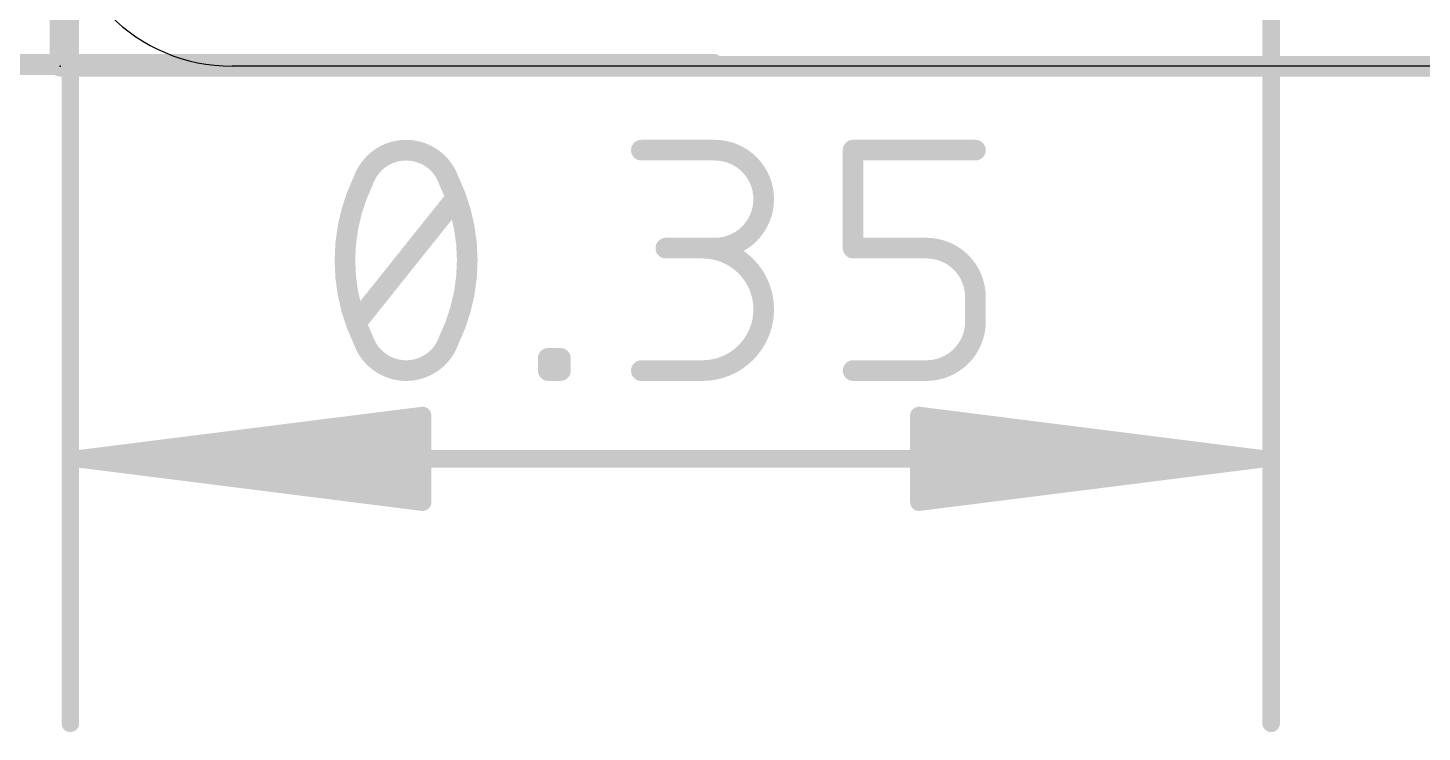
# Model space of a CAD drawing. Extents: x -6 to 40.4, y -4.9 to 21.7.
# Drawn here: x -0.24 to 10.06, y -4.91 to 0.28 of the extents above; entities that cross this region are included whole.
import ezdxf

# ---------------------------------------------------------------- set-up
doc = ezdxf.new("R2010")
doc.units = 0
for name, color, linetype in [('1', 12, 'CONTINUOUS'), ('16', 5, 'CONTINUOUS'), ('20', 4, 'CONTINUOUS'), ('23', 40, 'CONTINUOUS'), ('47', 253, 'CONTINUOUS')]:
    doc.layers.add(name, color=color, linetype=linetype)

msp = doc.modelspace()

# ---------------------------------------------------------------- linework, layer by layer
at = {"layer": '1', "const_width": 0.1524}
for points in [[(0, 17.78), (0, 0)], [(0, 0), (31.623, 0)]]:
    msp.add_lwpolyline(points, dxfattribs=at)
at = {"layer": '1', "const_width": 0.0762}
for points in [[(0, 0.0381, 1), (0, -0.0381)], [(-0.0381, 0, 1), (0.0381, 0)]]:
    msp.add_lwpolyline(points, format="xyb", dxfattribs=at)
at = {"layer": '16', "const_width": 0.1524}
for points in [[(0, 17.78), (0, 0)], [(0, 0), (31.623, 0)]]:
    msp.add_lwpolyline(points, dxfattribs=at)
at = {"layer": '16', "const_width": 0.0762}
for points in [[(0, 0.0381, 1), (0, -0.0381)], [(-0.0381, 0, 1), (0.0381, 0)]]:
    msp.add_lwpolyline(points, format="xyb", dxfattribs=at)
at = {"layer": '20'}
msp.add_line((34.29, 0), (1.27, 0), dxfattribs=at)
msp.add_arc((1.27, 1.27), 1.27, 180, 270, dxfattribs=at)
at = {"layer": '23'}
msp.add_point((0, 0), dxfattribs=at)
at = {"layer": '47'}
for points, const_width in [([(0.0762, 5.7658), (0.0762, -4.8456)], 0.13), ([(8.9408, 5.588), (8.9408, -4.8456)], 0.13), ([(15.0368, 0), (-5.633, 0)], 0.13), ([(4.826, 0.0254), (-2.7628, 0.0254)], 0.13), ([(4.2917, -0.6193), (4.8335, -0.6193)], 0.1524), ([(5.8548, -1.3418), (5.8548, -0.6193)], 0.1524), ([(5.8548, -0.6193), (6.7579, -0.6193)], 0.1524), ([(2.1936, -1.8837), (2.9161, -0.9805)], 0.1524), ([(4.8335, -1.3418), (4.4723, -1.3418)], 0.1524), ([(6.3967, -1.3418), (5.8548, -1.3418)], 0.1524), ([(6.7579, -1.8837), (6.7579, -1.703)], 0.1524), ([(3.6039, -2.2449), (3.6039, -2.1546)], 0.1524), ([(3.6039, -2.1546), (3.6942, -2.1546)], 0.1524), ([(3.6942, -2.1546), (3.6942, -2.2449)], 0.1524), ([(3.6942, -2.2449), (3.6039, -2.2449)], 0.1524), ([(4.2917, -2.2449), (4.7432, -2.2449)], 0.1524), ([(5.8548, -2.2449), (6.3967, -2.2449)], 0.1524), ([(0.1412, -2.8956), (2.6762, -2.5764)], 0.13), ([(0.1412, -2.8956), (2.6762, -2.6356)], 0.13), ([(2.6762, -2.5764), (2.6762, -3.2148)], 0.13), ([(8.8758, -2.8956), (6.3408, -2.5764)], 0.13), ([(6.3408, -2.5764), (6.3408, -3.2148)], 0.13), ([(8.8758, -2.8956), (6.3408, -2.6356)], 0.13), ([(0.1412, -2.8956), (2.6762, -2.7656)], 0.13), ([(8.8758, -2.8956), (6.3408, -2.7656)], 0.13), ([(0.1412, -2.8956), (8.8758, -2.8956)], 0.13), ([(2.6762, -3.2148), (0.1412, -2.8956)], 0.13), ([(2.6762, -3.0256), (0.1412, -2.8956)], 0.13), ([(2.6762, -3.1556), (0.1412, -2.8956)], 0.13), ([(6.3408, -3.2148), (8.8758, -2.8956)], 0.13), ([(6.3408, -3.0256), (8.8758, -2.8956)], 0.13), ([(6.3408, -3.1556), (8.8758, -2.8956)], 0.13)]:
    msp.add_lwpolyline(points, dxfattribs=dict(at, const_width=const_width))
for points, const_width in [([(4.826, -0.0071, 1), (4.826, 0.0579)], 0.065), ([(2.5549, -0.6193, 0.3205), (2.2388, -0.8451)], 0.1524), ([(2.871, -0.8451, 0.3205), (2.5549, -0.6193)], 0.1524), ([(2.5549, -0.5812, 1), (2.5549, -0.6574)], 0.0762), ([(2.5549, -0.6574, 1), (2.5549, -0.5812)], 0.0762), ([(4.2917, -0.5812, 1), (4.2917, -0.6574)], 0.0762), ([(4.8335, -1.3418, 1), (4.8335, -0.6193)], 0.1524), ([(4.8335, -0.5812, 1), (4.8335, -0.6574)], 0.0762), ([(4.8335, -0.6574, 1), (4.8335, -0.5812)], 0.0762), ([(5.8929, -0.6193, 1), (5.8167, -0.6193)], 0.0762), ([(5.8548, -0.5812, 1), (5.8548, -0.6574)], 0.0762), ([(6.7579, -0.6574, 1), (6.7579, -0.5812)], 0.0762), ([(2.2388, -0.8451, 0.1139), (2.1033, -1.4321)], 0.1524), ([(2.2027, -0.8327, 1), (2.2748, -0.8574)], 0.0762), ([(2.273, -0.8618, 1), (2.2045, -0.8284)], 0.0762), ([(2.9052, -0.8284, 1), (2.8367, -0.8618)], 0.0762), ([(3.0064, -1.4321, 0.1139), (2.871, -0.8451)], 0.1524), ([(2.8349, -0.8574, 1), (2.907, -0.8327)], 0.0762), ([(2.9459, -1.0043, 1), (2.8864, -0.9567)], 0.0762), ([(4.4723, -1.3037, 1), (4.4723, -1.3799)], 0.0762), ([(4.7432, -2.2449, 1), (4.7432, -1.3418)], 0.1524), ([(4.7432, -1.3037, 1), (4.7432, -1.3799)], 0.0762), ([(4.8335, -1.3037, 1), (4.8335, -1.3799)], 0.0762), ([(4.8335, -1.3799, 1), (4.8335, -1.3037)], 0.0762), ([(5.8548, -1.3037, 1), (5.8548, -1.3799)], 0.0762), ([(5.8167, -1.3418, 1), (5.8929, -1.3418)], 0.0762), ([(6.7579, -1.703, 0.4142), (6.3967, -1.3418)], 0.1524), ([(6.3967, -1.3037, 1), (6.3967, -1.3799)], 0.0762), ([(6.3967, -1.3799, 1), (6.3967, -1.3037)], 0.0762), ([(2.1033, -1.4321, 0.1139), (2.2388, -2.0191)], 0.1524), ([(2.1414, -1.4321, 1), (2.0652, -1.4321)], 0.0762), ([(2.0652, -1.4321, 1), (2.1414, -1.4321)], 0.0762), ([(2.871, -2.0191, 0.1139), (3.0064, -1.4321)], 0.1524), ([(3.0445, -1.4321, 1), (2.9683, -1.4321)], 0.0762), ([(2.9683, -1.4321, 1), (3.0445, -1.4321)], 0.0762), ([(6.796, -1.703, 1), (6.7198, -1.703)], 0.0762), ([(6.7198, -1.703, 1), (6.796, -1.703)], 0.0762), ([(2.1639, -1.8599, 1), (2.2234, -1.9075)], 0.0762), ([(6.3967, -2.2449, 0.4142), (6.7579, -1.8837)], 0.1524), ([(6.796, -1.8837, 1), (6.7198, -1.8837)], 0.0762), ([(6.7198, -1.8837, 1), (6.796, -1.8837)], 0.0762), ([(2.2748, -2.0068, 1), (2.2027, -2.0315)], 0.0762), ([(2.2388, -2.0191, 0.3205), (2.5549, -2.2449)], 0.1524), ([(2.5549, -2.2449, 0.3205), (2.871, -2.0191)], 0.1524), ([(2.907, -2.0315, 1), (2.8349, -2.0068)], 0.0762), ([(2.2045, -2.0358, 1), (2.273, -2.0024)], 0.0762), ([(2.8367, -2.0024, 1), (2.9052, -2.0358)], 0.0762), ([(3.642, -2.1546, 1), (3.5658, -2.1546)], 0.0762), ([(3.6039, -2.1165, 1), (3.6039, -2.1927)], 0.0762), ([(3.7323, -2.1546, 1), (3.6561, -2.1546)], 0.0762), ([(3.6942, -2.1927, 1), (3.6942, -2.1165)], 0.0762), ([(2.5549, -2.2068, 1), (2.5549, -2.283)], 0.0762), ([(2.5549, -2.283, 1), (2.5549, -2.2068)], 0.0762), ([(3.6039, -2.2068, 1), (3.6039, -2.283)], 0.0762), ([(3.5658, -2.2449, 1), (3.642, -2.2449)], 0.0762), ([(3.6561, -2.2449, 1), (3.7323, -2.2449)], 0.0762), ([(3.6942, -2.283, 1), (3.6942, -2.2068)], 0.0762), ([(4.2917, -2.2068, 1), (4.2917, -2.283)], 0.0762), ([(4.7432, -2.2068, 1), (4.7432, -2.283)], 0.0762), ([(4.7432, -2.283, 1), (4.7432, -2.2068)], 0.0762), ([(5.8548, -2.2068, 1), (5.8548, -2.283)], 0.0762), ([(6.3967, -2.2068, 1), (6.3967, -2.283)], 0.0762), ([(6.3967, -2.283, 1), (6.3967, -2.2068)], 0.0762), ([(2.7087, -2.5764, 1), (2.6437, -2.5764)], 0.065), ([(2.6803, -2.6086, 1), (2.6721, -2.5441)], 0.065), ([(2.6795, -2.6679, 1), (2.6729, -2.6033)], 0.065), ([(6.3449, -2.5441, 1), (6.3367, -2.6086)], 0.065), ([(6.3733, -2.5764, 1), (6.3083, -2.5764)], 0.065), ([(6.3441, -2.6033, 1), (6.3375, -2.6679)], 0.065), ([(2.6779, -2.7981, 1), (2.6745, -2.7331)], 0.065), ([(6.3425, -2.7331, 1), (6.3391, -2.7981)], 0.065), ([(0.1412, -2.8631, 1), (0.1412, -2.9281)], 0.065), ([(0.1453, -2.8634, 1), (0.1371, -2.9278)], 0.065), ([(0.1395, -2.8631, 1), (0.1429, -2.9281)], 0.065), ([(0.1429, -2.8631, 1), (0.1395, -2.9281)], 0.065), ([(0.1445, -2.8633, 1), (0.1379, -2.9279)], 0.065), ([(0.1379, -2.8633, 1), (0.1445, -2.9279)], 0.065), ([(0.1371, -2.8634, 1), (0.1453, -2.9278)], 0.065), ([(8.8799, -2.9278, 1), (8.8717, -2.8634)], 0.065), ([(8.8717, -2.9278, 1), (8.8799, -2.8634)], 0.065), ([(8.8791, -2.9279, 1), (8.8725, -2.8633)], 0.065), ([(8.8725, -2.9279, 1), (8.8791, -2.8633)], 0.065), ([(8.8741, -2.9281, 1), (8.8775, -2.8631)], 0.065), ([(8.8775, -2.9281, 1), (8.8741, -2.8631)], 0.065), ([(8.8758, -2.9281, 1), (8.8758, -2.8631)], 0.065), ([(2.6745, -3.0581, 1), (2.6779, -2.9931)], 0.065), ([(6.3391, -2.9931, 1), (6.3425, -3.0581)], 0.065), ([(2.6437, -3.2148, 1), (2.7087, -3.2148)], 0.065), ([(2.6721, -3.2471, 1), (2.6803, -3.1826)], 0.065), ([(2.6729, -3.1879, 1), (2.6795, -3.1233)], 0.065), ([(6.3375, -3.1233, 1), (6.3441, -3.1879)], 0.065), ([(6.3367, -3.1826, 1), (6.3449, -3.2471)], 0.065), ([(6.3083, -3.2148, 1), (6.3733, -3.2148)], 0.065), ([(0.0437, -4.8456, 1), (0.1087, -4.8456)], 0.065), ([(8.9083, -4.8456, 1), (8.9733, -4.8456)], 0.065)]:
    msp.add_lwpolyline(points, format="xyb", dxfattribs=dict(at, const_width=const_width))

doc.saveas('drawing.dxf')
